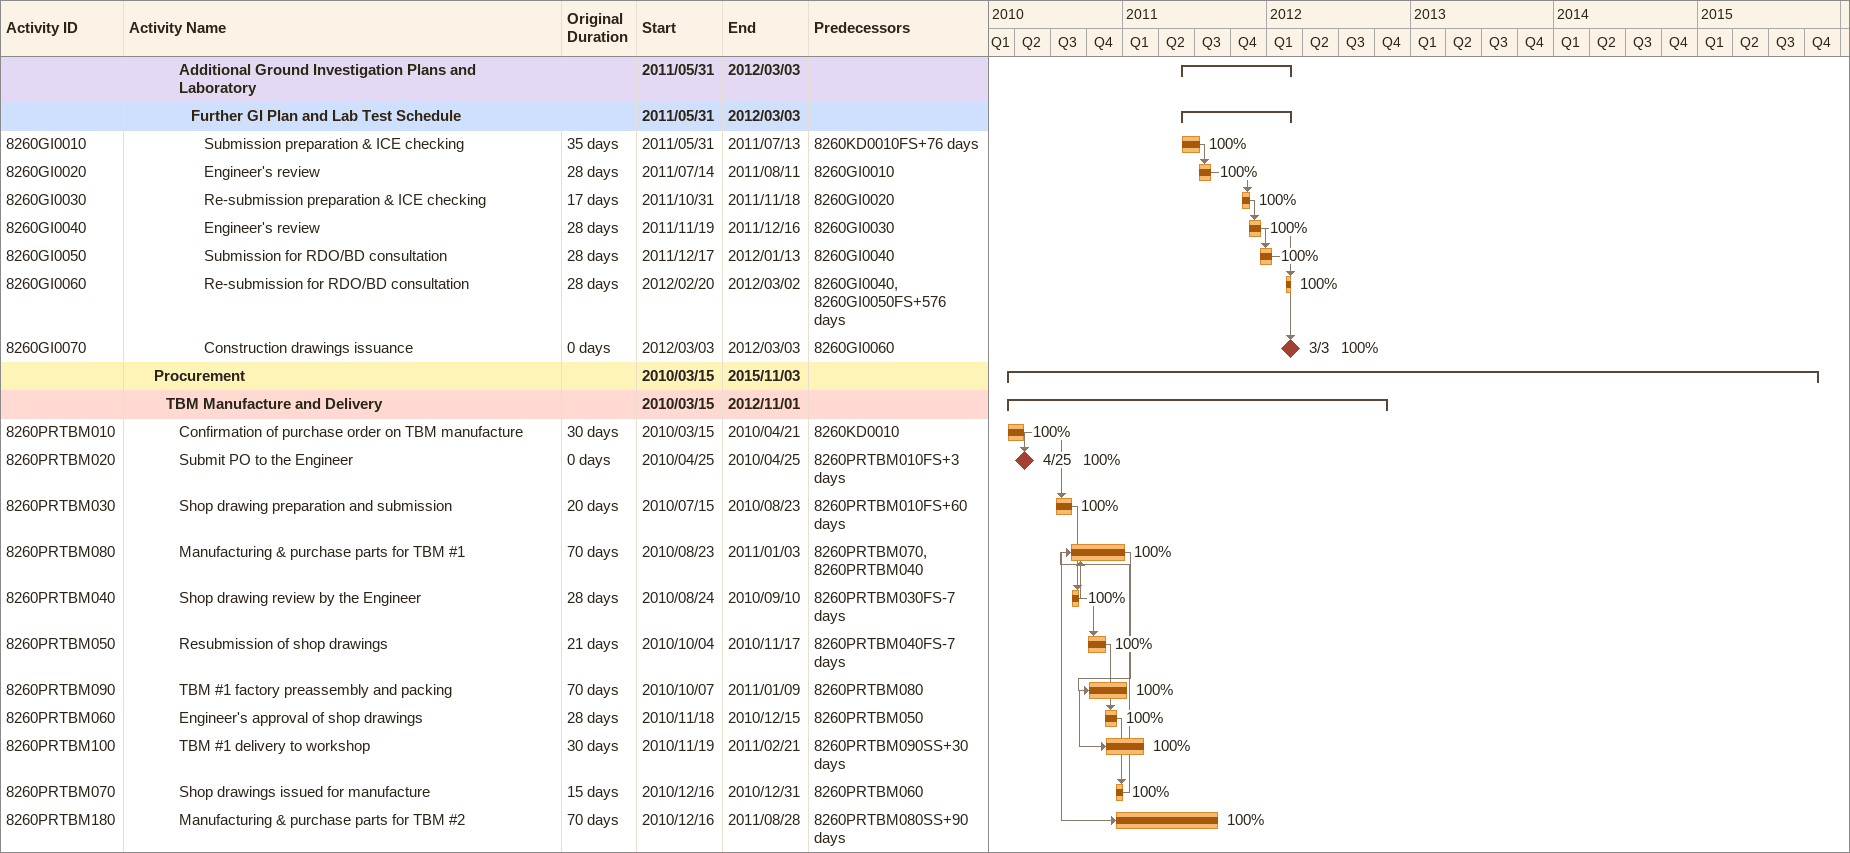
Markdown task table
| ID | Level | Task | Original duration | Start | Finish | Predecessors | % complete |
|---|---|---|---|---|---|---|---|
|  | 5 | **Additional Ground Investigation Plans and Laboratory** |  | 2011-05-31 | 2012-03-03 |  |  |
|  | 6 | **Further GI Plan and Lab Test Schedule** |  | 2011-05-31 | 2012-03-03 |  |  |
| 8260GI0010 | 7 | Submission preparation & ICE checking | 35d | 2011-05-31 | 2011-07-13 | 8260KD0010FS+76d | 100 |
| 8260GI0020 | 7 | Engineer's review | 28d | 2011-07-14 | 2011-08-11 | 8260GI0010 | 100 |
| 8260GI0030 | 7 | Re-submission preparation & ICE checking | 17d | 2011-10-31 | 2011-11-18 | 8260GI0020 | 100 |
| 8260GI0040 | 7 | Engineer's review | 28d | 2011-11-19 | 2011-12-16 | 8260GI0030 | 100 |
| 8260GI0050 | 7 | Submission for RDO/BD consultation | 28d | 2011-12-17 | 2012-01-13 | 8260GI0040 | 100 |
| 8260GI0060 | 7 | Re-submission for RDO/BD consultation | 28d | 2012-02-20 | 2012-03-02 | 8260GI0040, 8260GI0050FS+576d | 100 |
| 8260GI0070 | 7 | Construction drawings issuance | 0d | 2012-03-03 | 2012-03-03 | 8260GI0060 | 100 |
|  | 3 | **Procurement** |  | 2010-03-15 | 2015-11-03 |  |  |
|  | 4 | **TBM Manufacture and Delivery** |  | 2010-03-15 | 2012-11-01 |  |  |
| 8260PRTBM010 | 5 | Confirmation of purchase order on TBM manufacture | 30d | 2010-03-15 | 2010-04-21 | 8260KD0010 | 100 |
| 8260PRTBM020 | 5 | Submit PO to the Engineer | 0d | 2010-04-25 | 2010-04-25 | 8260PRTBM010FS+3d | 100 |
| 8260PRTBM030 | 5 | Shop drawing preparation and submission | 20d | 2010-07-15 | 2010-08-23 | 8260PRTBM010FS+60d | 100 |
| 8260PRTBM080 | 5 | Manufacturing & purchase parts for TBM #1 | 70d | 2010-08-23 | 2011-01-03 | 8260PRTBM070, 8260PRTBM040 | 100 |
| 8260PRTBM040 | 5 | Shop drawing review by the Engineer | 28d | 2010-08-24 | 2010-09-10 | 8260PRTBM030FS-7d | 100 |
| 8260PRTBM050 | 5 | Resubmission of shop drawings | 21d | 2010-10-04 | 2010-11-17 | 8260PRTBM040FS-7d | 100 |
| 8260PRTBM090 | 5 | TBM #1 factory preassembly and packing | 70d | 2010-10-07 | 2011-01-09 | 8260PRTBM080 | 100 |
| 8260PRTBM060 | 5 | Engineer's approval of shop drawings | 28d | 2010-11-18 | 2010-12-15 | 8260PRTBM050 | 100 |
| 8260PRTBM100 | 5 | TBM #1 delivery to workshop | 30d | 2010-11-19 | 2011-02-21 | 8260PRTBM090SS+30d | 100 |
| 8260PRTBM070 | 5 | Shop drawings issued for manufacture | 15d | 2010-12-16 | 2010-12-31 | 8260PRTBM060 | 100 |
| 8260PRTBM180 | 5 | Manufacturing & purchase parts for TBM #2 | 70d | 2010-12-16 | 2011-08-28 | 8260PRTBM080SS+90d | 100 |
